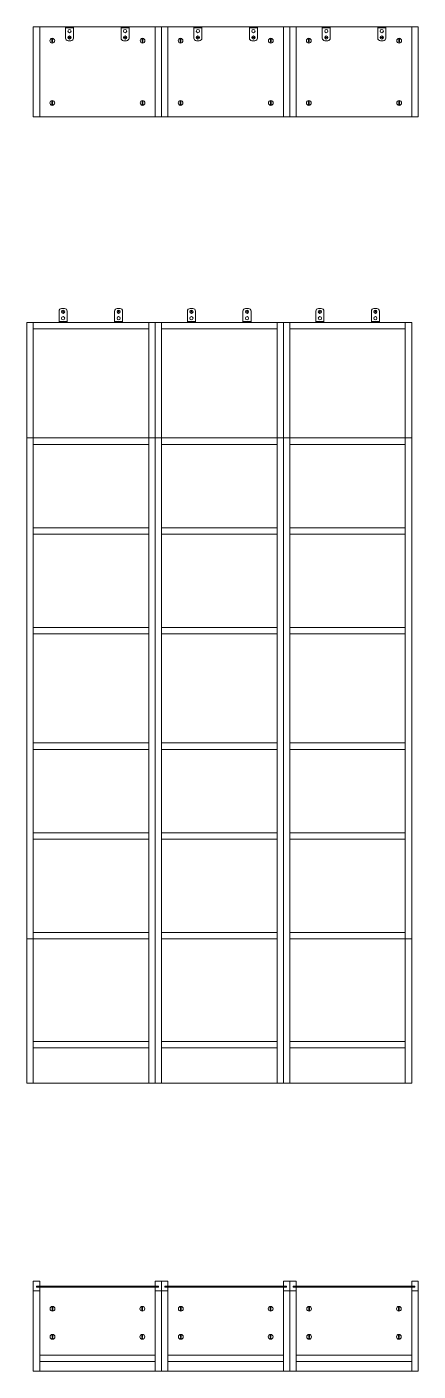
# Model space of a CAD drawing. Header units: millimetres. Extents: x -1085 to 10527, y 119 to 3003.
# Drawn here: x -637.4 to -515.4, y 184.2 to 602.9 of the extents above; entities that cross this region are included whole.
import ezdxf

# ---------------------------------------------------------------- set-up
doc = ezdxf.new("R2010")
doc.units = ezdxf.units.MM
doc.layers.add('A-FURN', color=2, linetype='Continuous', lineweight=18)

msp = doc.modelspace()

# ---------------------------------------------------------------- linework, layer by layer
at = {"layer": 'A-FURN'}
for p, q in [((-515.42, 602.86), (-635.42, 602.86)), ((-635.42, 602.86), (-635.42, 574.86)), ((-633.42, 574.86), (-633.42, 602.86)), ((-625.37, 602.86), (-625.37, 599.36)), ((-625.37, 602.56), (-622.87, 602.56)), ((-624.37, 599.56), (-624.16, 599.6)), ((-624.37, 599.56), (-623.87, 599.56)), ((-624.37, 599.56), (-624.16, 599.52)), ((-624.12, 599.81), (-624.16, 599.6)), ((-624.16, 599.52), (-624.12, 599.31)), ((-624.12, 599.31), (-624.12, 599.81)), ((-624.08, 599.6), (-624.12, 599.81)), ((-624.12, 599.31), (-624.08, 599.52)), ((-624.08, 599.6), (-623.88, 599.56)), ((-624.08, 599.52), (-623.87, 599.56)), ((-622.87, 599.36), (-622.87, 602.86)), ((-608.05, 602.86), (-608.05, 599.36)), ((-608.05, 602.56), (-605.55, 602.56)), ((-607.05, 599.56), (-606.84, 599.6)), ((-607.05, 599.56), (-606.55, 599.56)), ((-607.05, 599.56), (-606.84, 599.52)), ((-606.8, 599.81), (-606.84, 599.6)), ((-606.84, 599.52), (-606.8, 599.31)), ((-606.8, 599.31), (-606.8, 599.81)), ((-606.76, 599.6), (-606.8, 599.81)), ((-606.8, 599.31), (-606.76, 599.52)), ((-606.76, 599.6), (-606.56, 599.56)), ((-606.76, 599.52), (-606.55, 599.56)), ((-605.55, 599.36), (-605.55, 602.86)), ((-597.42, 574.86), (-597.42, 602.86)), ((-595.42, 574.86), (-595.42, 602.86)), ((-593.42, 574.86), (-593.42, 602.86)), ((-585.35, 602.86), (-585.35, 599.36)), ((-585.35, 602.56), (-582.85, 602.56)), ((-584.35, 599.56), (-584.14, 599.6)), ((-584.35, 599.56), (-583.85, 599.56)), ((-584.35, 599.56), (-584.14, 599.52)), ((-584.1, 599.81), (-584.14, 599.6)), ((-584.14, 599.52), (-584.1, 599.31)), ((-584.1, 599.31), (-584.1, 599.81)), ((-584.06, 599.6), (-584.1, 599.81)), ((-584.1, 599.31), (-584.06, 599.52)), ((-584.06, 599.6), (-583.86, 599.56)), ((-584.06, 599.52), (-583.85, 599.56)), ((-582.85, 599.36), (-582.85, 602.86)), ((-568.03, 602.86), (-568.03, 599.36)), ((-568.03, 602.56), (-565.53, 602.56)), ((-567.03, 599.56), (-566.82, 599.6)), ((-567.03, 599.56), (-566.53, 599.56)), ((-567.03, 599.56), (-566.82, 599.52)), ((-566.78, 599.81), (-566.82, 599.6)), ((-566.82, 599.52), (-566.78, 599.31)), ((-566.78, 599.31), (-566.78, 599.81)), ((-566.74, 599.6), (-566.78, 599.81)), ((-566.78, 599.31), (-566.74, 599.52)), ((-566.74, 599.6), (-566.54, 599.56)), ((-566.74, 599.52), (-566.53, 599.56)), ((-565.53, 599.36), (-565.53, 602.86)), ((-557.42, 574.86), (-557.42, 602.86)), ((-555.42, 574.86), (-555.42, 602.86)), ((-553.42, 574.86), (-553.42, 602.86)), ((-545.31, 602.86), (-545.31, 599.36)), ((-545.31, 602.56), (-542.81, 602.56)), ((-544.31, 599.56), (-544.11, 599.6)), ((-544.31, 599.56), (-543.81, 599.56)), ((-544.31, 599.56), (-544.11, 599.52)), ((-544.06, 599.81), (-544.11, 599.6)), ((-544.11, 599.52), (-544.06, 599.31)), ((-544.06, 599.31), (-544.06, 599.81)), ((-544.02, 599.6), (-544.06, 599.81)), ((-544.06, 599.31), (-544.02, 599.52)), ((-544.02, 599.6), (-543.82, 599.56)), ((-544.02, 599.52), (-543.81, 599.56)), ((-542.81, 599.36), (-542.81, 602.86)), ((-528.01, 602.86), (-528.01, 599.36)), ((-528.01, 602.56), (-525.51, 602.56)), ((-527.01, 599.56), (-526.8, 599.6)), ((-527.01, 599.56), (-526.51, 599.56)), ((-527.01, 599.56), (-526.8, 599.52)), ((-526.76, 599.81), (-526.8, 599.6)), ((-526.8, 599.52), (-526.76, 599.31)), ((-526.76, 599.31), (-526.76, 599.81)), ((-526.71, 599.6), (-526.76, 599.81)), ((-526.76, 599.31), (-526.71, 599.52)), ((-526.71, 599.6), (-526.52, 599.56)), ((-526.71, 599.52), (-526.51, 599.56)), ((-525.51, 599.36), (-525.51, 602.86)), ((-517.42, 574.86), (-517.42, 602.86)), ((-515.42, 574.86), (-515.42, 602.86)), ((-624.57, 598.56), (-623.67, 598.56)), ((-607.25, 598.56), (-606.35, 598.56)), ((-584.55, 598.56), (-583.65, 598.56)), ((-567.23, 598.56), (-566.33, 598.56)), ((-544.51, 598.56), (-543.61, 598.56)), ((-527.21, 598.56), (-526.31, 598.56)), ((-635.42, 574.86), (-515.42, 574.86)), ((-626.57, 515.12), (-625.67, 515.12)), ((-609.25, 515.12), (-608.35, 515.12)), ((-586.55, 515.12), (-585.65, 515.12)), ((-569.23, 515.12), (-568.33, 515.12)), ((-546.51, 515.12), (-545.61, 515.12)), ((-529.21, 515.12), (-528.31, 515.12)), ((-627.37, 510.82), (-627.37, 514.32)), ((-627.37, 511.12), (-624.87, 511.12)), ((-626.37, 514.12), (-626.16, 514.16)), ((-626.37, 514.12), (-625.87, 514.12)), ((-626.37, 514.12), (-626.16, 514.08)), ((-626.16, 514.16), (-626.12, 514.37)), ((-626.12, 513.87), (-626.16, 514.08)), ((-626.12, 514.37), (-626.12, 513.87)), ((-626.12, 514.37), (-626.08, 514.16)), ((-626.08, 514.08), (-626.12, 513.87)), ((-626.08, 514.16), (-625.87, 514.12)), ((-626.08, 514.08), (-625.88, 514.12)), ((-624.87, 514.32), (-624.87, 510.82)), ((-610.05, 510.82), (-610.05, 514.32)), ((-610.05, 511.12), (-607.55, 511.12)), ((-609.05, 514.12), (-608.84, 514.16)), ((-609.05, 514.12), (-608.55, 514.12)), ((-609.05, 514.12), (-608.84, 514.08)), ((-608.84, 514.16), (-608.8, 514.37)), ((-608.8, 513.87), (-608.84, 514.08)), ((-608.8, 514.37), (-608.8, 513.87)), ((-608.8, 514.37), (-608.76, 514.16)), ((-608.76, 514.08), (-608.8, 513.87)), ((-608.76, 514.16), (-608.55, 514.12)), ((-608.76, 514.08), (-608.56, 514.12)), ((-607.55, 514.32), (-607.55, 510.82)), ((-587.35, 510.82), (-587.35, 514.32)), ((-587.35, 511.12), (-584.85, 511.12)), ((-586.35, 514.12), (-586.14, 514.16)), ((-586.35, 514.12), (-585.85, 514.12)), ((-586.35, 514.12), (-586.14, 514.08)), ((-586.14, 514.16), (-586.1, 514.37)), ((-586.1, 513.87), (-586.14, 514.08)), ((-586.1, 514.37), (-586.1, 513.87)), ((-586.1, 514.37), (-586.06, 514.16)), ((-586.06, 514.08), (-586.1, 513.87)), ((-586.06, 514.16), (-585.85, 514.12)), ((-586.06, 514.08), (-585.86, 514.12)), ((-584.85, 514.32), (-584.85, 510.82)), ((-570.03, 510.82), (-570.03, 514.32)), ((-570.03, 511.12), (-567.53, 511.12)), ((-569.03, 514.12), (-568.82, 514.16)), ((-569.03, 514.12), (-568.53, 514.12)), ((-569.03, 514.12), (-568.82, 514.08)), ((-568.82, 514.16), (-568.78, 514.37)), ((-568.78, 513.87), (-568.82, 514.08)), ((-568.78, 514.37), (-568.78, 513.87)), ((-568.78, 514.37), (-568.74, 514.16)), ((-568.74, 514.08), (-568.78, 513.87)), ((-568.74, 514.16), (-568.53, 514.12)), ((-568.74, 514.08), (-568.54, 514.12)), ((-567.53, 514.32), (-567.53, 510.82)), ((-547.31, 510.82), (-547.31, 514.32)), ((-547.31, 511.12), (-544.81, 511.12)), ((-546.31, 514.12), (-546.11, 514.16)), ((-546.31, 514.12), (-545.81, 514.12)), ((-546.31, 514.12), (-546.11, 514.08)), ((-546.11, 514.16), (-546.06, 514.37)), ((-546.06, 513.87), (-546.11, 514.08)), ((-546.06, 514.37), (-546.06, 513.87)), ((-546.06, 514.37), (-546.02, 514.16)), ((-546.02, 514.08), (-546.06, 513.87)), ((-546.02, 514.16), (-545.81, 514.12)), ((-546.02, 514.08), (-545.82, 514.12)), ((-544.81, 514.32), (-544.81, 510.82)), ((-530.01, 510.82), (-530.01, 514.32)), ((-530.01, 511.12), (-527.51, 511.12)), ((-529.01, 514.12), (-528.8, 514.16)), ((-529.01, 514.12), (-528.51, 514.12)), ((-529.01, 514.12), (-528.8, 514.08)), ((-528.8, 514.16), (-528.76, 514.37)), ((-528.76, 513.87), (-528.8, 514.08)), ((-528.76, 514.37), (-528.76, 513.87)), ((-528.76, 514.37), (-528.71, 514.16)), ((-528.71, 514.08), (-528.76, 513.87)), ((-528.71, 514.16), (-528.51, 514.12)), ((-528.71, 514.08), (-528.52, 514.12)), ((-527.51, 514.32), (-527.51, 510.82)), ((-637.42, 273.82), (-637.42, 510.82)), ((-637.42, 510.82), (-517.42, 510.82)), ((-635.42, 510.82), (-635.42, 273.82)), ((-635.42, 508.82), (-599.42, 508.82)), ((-599.42, 510.82), (-599.42, 273.82)), ((-597.42, 273.82), (-597.42, 510.82)), ((-597.42, 510.82), (-595.42, 510.82)), ((-595.42, 510.82), (-595.42, 273.82)), ((-595.42, 508.82), (-559.42, 508.82)), ((-559.42, 273.82), (-559.42, 510.82)), ((-559.42, 510.82), (-557.42, 510.82)), ((-557.42, 510.82), (-557.42, 273.82)), ((-555.42, 273.82), (-555.42, 510.82)), ((-555.42, 508.82), (-519.42, 508.82)), ((-519.42, 510.82), (-519.42, 273.82)), ((-517.42, 510.82), (-517.42, 273.82)), ((-637.42, 474.82), (-517.42, 474.82)), ((-635.42, 472.82), (-599.42, 472.82)), ((-595.42, 472.82), (-559.42, 472.82)), ((-555.42, 472.82), (-519.42, 472.82)), ((-635.42, 446.82), (-599.42, 446.82)), ((-635.42, 444.82), (-599.42, 444.82)), ((-595.42, 446.82), (-559.42, 446.82)), ((-595.42, 444.82), (-559.42, 444.82)), ((-555.42, 446.82), (-519.42, 446.82)), ((-555.42, 444.82), (-519.42, 444.82)), ((-635.42, 415.82), (-599.42, 415.82)), ((-595.42, 415.82), (-559.42, 415.82)), ((-555.42, 415.82), (-519.42, 415.82)), ((-599.42, 413.82), (-635.42, 413.82)), ((-635.42, 413.82), (-635.42, 377.82)), ((-559.42, 413.82), (-595.42, 413.82)), ((-519.42, 413.82), (-555.42, 413.82)), ((-635.42, 377.82), (-635.42, 379.82)), ((-635.42, 379.82), (-599.42, 379.82)), ((-635.42, 377.82), (-599.42, 377.82)), ((-595.42, 379.82), (-559.42, 379.82)), ((-595.42, 377.82), (-559.42, 377.82)), ((-555.42, 379.82), (-519.42, 379.82)), ((-555.42, 377.82), (-519.42, 377.82)), ((-635.42, 349.82), (-635.42, 351.82)), ((-635.42, 351.82), (-599.42, 351.82)), ((-595.42, 351.82), (-559.42, 351.82)), ((-555.42, 351.82), (-519.42, 351.82)), ((-599.42, 349.82), (-635.42, 349.82)), ((-635.42, 349.82), (-635.42, 318.82)), ((-559.42, 349.82), (-595.42, 349.82)), ((-519.42, 349.82), (-555.42, 349.82)), ((-599.42, 318.82), (-637.42, 318.82)), ((-635.42, 318.82), (-635.42, 320.82)), ((-635.42, 320.82), (-599.42, 320.82)), ((-595.42, 320.82), (-559.42, 320.82)), ((-559.42, 318.82), (-595.42, 318.82)), ((-555.42, 320.82), (-519.42, 320.82)), ((-517.42, 318.82), (-555.42, 318.82)), ((-635.42, 286.82), (-599.42, 286.82)), ((-635.42, 284.82), (-599.42, 284.82)), ((-595.42, 286.82), (-559.42, 286.82)), ((-595.42, 284.82), (-559.42, 284.82)), ((-555.42, 286.82), (-519.42, 286.82)), ((-555.42, 284.82), (-519.42, 284.82)), ((-517.42, 273.82), (-637.42, 273.82)), ((-599.42, 273.82), (-597.42, 273.82)), ((-557.42, 273.82), (-555.42, 273.82)), ((-635.42, 209.15), (-635.42, 212.15)), ((-635.42, 212.15), (-633.42, 212.15)), ((-634.42, 210.65), (-596.42, 210.65)), ((-634.42, 210.25), (-634.42, 210.65)), ((-634.42, 210.25), (-596.42, 210.25)), ((-633.42, 212.15), (-633.42, 210.65)), ((-633.42, 210.25), (-633.42, 209.15)), ((-597.42, 212.15), (-593.42, 212.15)), ((-597.42, 210.65), (-597.42, 212.15)), ((-597.42, 184.15), (-597.42, 210.25)), ((-596.42, 210.65), (-596.42, 210.25)), ((-595.42, 212.15), (-595.42, 184.15)), ((-594.42, 210.65), (-556.42, 210.65)), ((-594.42, 210.65), (-594.42, 210.25)), ((-594.42, 210.25), (-556.42, 210.25)), ((-593.42, 212.15), (-593.42, 210.65)), ((-593.42, 210.25), (-593.42, 184.15)), ((-557.42, 212.15), (-553.42, 212.15)), ((-557.42, 212.15), (-557.42, 210.65)), ((-557.42, 210.25), (-557.42, 184.15)), ((-556.42, 210.65), (-556.42, 210.25)), ((-555.42, 212.15), (-555.42, 184.15)), ((-554.42, 210.65), (-516.42, 210.65)), ((-554.42, 210.65), (-554.42, 210.25)), ((-554.42, 210.25), (-516.42, 210.25)), ((-553.42, 212.15), (-553.42, 210.65)), ((-553.42, 210.25), (-553.42, 184.15)), ((-517.42, 212.15), (-515.42, 212.15)), ((-517.42, 212.15), (-517.42, 210.65)), ((-517.42, 210.25), (-517.42, 184.15)), ((-516.42, 210.65), (-516.42, 210.25)), ((-515.42, 184.15), (-515.42, 212.15)), ((-635.42, 184.15), (-635.42, 209.15)), ((-635.42, 209.15), (-633.42, 209.15)), ((-633.42, 209.15), (-633.42, 184.15)), ((-597.42, 209.15), (-593.42, 209.15)), ((-557.42, 209.15), (-553.42, 209.15)), ((-517.42, 209.15), (-515.42, 209.15)), ((-597.42, 189.15), (-633.42, 189.15)), ((-557.42, 189.15), (-593.42, 189.15)), ((-517.42, 189.15), (-553.42, 189.15)), ((-633.42, 187.15), (-597.42, 187.15)), ((-593.42, 187.15), (-557.42, 187.15)), ((-553.42, 187.15), (-517.42, 187.15)), ((-635.42, 184.15), (-515.42, 184.15))]:
    msp.add_line(p, q, dxfattribs=at)
for points in [[(-629.63, 599.09), (-629.4, 599.09), (-629.4, 598.3), (-629.63, 598.3)], [(-601.48, 599.09), (-601.24, 599.09), (-601.24, 598.3), (-601.48, 598.3)], [(-589.63, 599.09), (-589.4, 599.09), (-589.4, 598.3), (-589.63, 598.3)], [(-561.48, 599.09), (-561.25, 599.09), (-561.25, 598.3), (-561.48, 598.3)], [(-549.63, 599.09), (-549.4, 599.09), (-549.4, 598.3), (-549.63, 598.3)], [(-521.47, 599.09), (-521.24, 599.09), (-521.24, 598.3), (-521.47, 598.3)], [(-629.63, 598.19), (-629.4, 598.19), (-629.4, 598.06), (-629.63, 598.06)], [(-601.48, 598.19), (-601.24, 598.19), (-601.24, 598.06), (-601.48, 598.06)], [(-589.63, 598.19), (-589.4, 598.19), (-589.4, 598.06), (-589.63, 598.06)], [(-561.48, 598.19), (-561.25, 598.19), (-561.25, 598.06), (-561.48, 598.06)], [(-549.63, 598.19), (-549.4, 598.19), (-549.4, 598.06), (-549.63, 598.06)], [(-521.47, 598.19), (-521.24, 598.19), (-521.24, 598.06), (-521.47, 598.06)], [(-629.63, 579.71), (-629.4, 579.71), (-629.4, 578.92), (-629.63, 578.92)], [(-629.63, 578.81), (-629.4, 578.81), (-629.4, 578.68), (-629.63, 578.68)], [(-601.48, 579.71), (-601.24, 579.71), (-601.24, 578.92), (-601.48, 578.92)], [(-601.48, 578.81), (-601.24, 578.81), (-601.24, 578.68), (-601.48, 578.68)], [(-589.63, 579.71), (-589.4, 579.71), (-589.4, 578.92), (-589.63, 578.92)], [(-589.63, 578.81), (-589.4, 578.81), (-589.4, 578.68), (-589.63, 578.68)], [(-561.48, 579.71), (-561.25, 579.71), (-561.25, 578.92), (-561.48, 578.92)], [(-561.48, 578.81), (-561.25, 578.81), (-561.25, 578.68), (-561.48, 578.68)], [(-549.63, 579.71), (-549.4, 579.71), (-549.4, 578.92), (-549.63, 578.92)], [(-549.63, 578.81), (-549.4, 578.81), (-549.4, 578.68), (-549.63, 578.68)], [(-521.47, 579.71), (-521.24, 579.71), (-521.24, 578.92), (-521.47, 578.92)], [(-521.47, 578.81), (-521.24, 578.81), (-521.24, 578.68), (-521.47, 578.68)], [(-629.55, 204.11), (-629.32, 204.11), (-629.32, 203.33), (-629.55, 203.33)], [(-629.55, 203.21), (-629.32, 203.21), (-629.32, 203.08), (-629.55, 203.08)], [(-601.55, 204.11), (-601.32, 204.11), (-601.32, 203.33), (-601.55, 203.33)], [(-601.55, 203.21), (-601.32, 203.21), (-601.32, 203.08), (-601.55, 203.08)], [(-589.55, 204.11), (-589.32, 204.11), (-589.32, 203.33), (-589.55, 203.33)], [(-589.55, 203.21), (-589.32, 203.21), (-589.32, 203.08), (-589.55, 203.08)], [(-561.55, 204.11), (-561.32, 204.11), (-561.32, 203.33), (-561.55, 203.33)], [(-561.55, 203.21), (-561.32, 203.21), (-561.32, 203.08), (-561.55, 203.08)], [(-549.55, 204.11), (-549.32, 204.11), (-549.32, 203.33), (-549.55, 203.33)], [(-549.55, 203.21), (-549.32, 203.21), (-549.32, 203.08), (-549.55, 203.08)], [(-521.55, 204.11), (-521.32, 204.11), (-521.32, 203.33), (-521.55, 203.33)], [(-521.55, 203.21), (-521.32, 203.21), (-521.32, 203.08), (-521.55, 203.08)], [(-629.55, 195.35), (-629.32, 195.35), (-629.32, 194.57), (-629.55, 194.57)], [(-629.55, 194.45), (-629.32, 194.45), (-629.32, 194.32), (-629.55, 194.32)], [(-601.55, 195.35), (-601.32, 195.35), (-601.32, 194.57), (-601.55, 194.57)], [(-601.55, 194.45), (-601.32, 194.45), (-601.32, 194.32), (-601.55, 194.32)], [(-589.55, 195.35), (-589.32, 195.35), (-589.32, 194.57), (-589.55, 194.57)], [(-589.55, 194.45), (-589.32, 194.45), (-589.32, 194.32), (-589.55, 194.32)], [(-561.55, 195.35), (-561.32, 195.35), (-561.32, 194.57), (-561.55, 194.57)], [(-561.55, 194.45), (-561.32, 194.45), (-561.32, 194.32), (-561.55, 194.32)], [(-549.55, 195.35), (-549.32, 195.35), (-549.32, 194.57), (-549.55, 194.57)], [(-549.55, 194.45), (-549.32, 194.45), (-549.32, 194.32), (-549.55, 194.32)], [(-521.55, 195.35), (-521.32, 195.35), (-521.32, 194.57), (-521.55, 194.57)], [(-521.55, 194.45), (-521.32, 194.45), (-521.32, 194.32), (-521.55, 194.32)]]:
    msp.add_lwpolyline(points, close=True, dxfattribs=at)
for centre, radius in [((-629.5, 598.55), 0.749), ((-624.12, 601.56), 0.5), ((-624.12, 599.56), 0.5), ((-606.8, 601.56), 0.5), ((-606.8, 599.56), 0.5), ((-601.35, 598.55), 0.749), ((-589.5, 598.55), 0.749), ((-584.1, 601.56), 0.5), ((-584.1, 599.56), 0.5), ((-566.78, 601.56), 0.5), ((-566.78, 599.56), 0.5), ((-561.35, 598.55), 0.749), ((-549.5, 598.55), 0.749), ((-544.06, 601.56), 0.5), ((-544.06, 599.56), 0.5), ((-526.76, 601.56), 0.5), ((-526.76, 599.56), 0.5), ((-521.34, 598.55), 0.749), ((-629.5, 579.17), 0.749), ((-601.35, 579.17), 0.749), ((-589.5, 579.17), 0.749), ((-561.35, 579.17), 0.749), ((-549.5, 579.17), 0.749), ((-521.34, 579.17), 0.749), ((-626.12, 514.12), 0.5), ((-626.12, 512.12), 0.5), ((-608.8, 514.12), 0.5), ((-608.8, 512.12), 0.5), ((-586.1, 514.12), 0.5), ((-586.1, 512.12), 0.5), ((-568.78, 514.12), 0.5), ((-568.78, 512.12), 0.5), ((-546.06, 514.12), 0.5), ((-546.06, 512.12), 0.5), ((-528.76, 514.12), 0.5), ((-528.76, 512.12), 0.5), ((-629.42, 203.58), 0.749), ((-601.42, 203.58), 0.749), ((-589.42, 203.58), 0.749), ((-561.42, 203.58), 0.749), ((-549.42, 203.58), 0.749), ((-521.42, 203.58), 0.749), ((-629.42, 194.82), 0.749), ((-601.42, 194.82), 0.749), ((-589.42, 194.82), 0.749), ((-561.42, 194.82), 0.749), ((-549.42, 194.82), 0.749), ((-521.42, 194.82), 0.749)]:
    msp.add_circle(centre, radius, dxfattribs=at)
for centre, start, end in [((-624.57, 599.36), 180, 270), ((-623.67, 599.36), 270, 0), ((-607.25, 599.36), 180, 270), ((-606.35, 599.36), 270, 0), ((-584.55, 599.36), 180, 270), ((-583.65, 599.36), 270, 0), ((-567.23, 599.36), 180, 270), ((-566.33, 599.36), 270, 0), ((-544.51, 599.36), 180, 270), ((-543.61, 599.36), 270, 0), ((-527.21, 599.36), 180, 270), ((-526.31, 599.36), 270, 0), ((-626.57, 514.32), 90, 180), ((-625.67, 514.32), 0, 90), ((-609.25, 514.32), 90, 180), ((-608.35, 514.32), 0, 90), ((-586.55, 514.32), 90, 180), ((-585.65, 514.32), 0, 90), ((-569.23, 514.32), 90, 180), ((-568.33, 514.32), 0, 90), ((-546.51, 514.32), 90, 180), ((-545.61, 514.32), 0, 90), ((-529.21, 514.32), 90, 180), ((-528.31, 514.32), 0, 90)]:
    msp.add_arc(centre, 0.8, start, end, dxfattribs=at)

doc.saveas('drawing.dxf')
